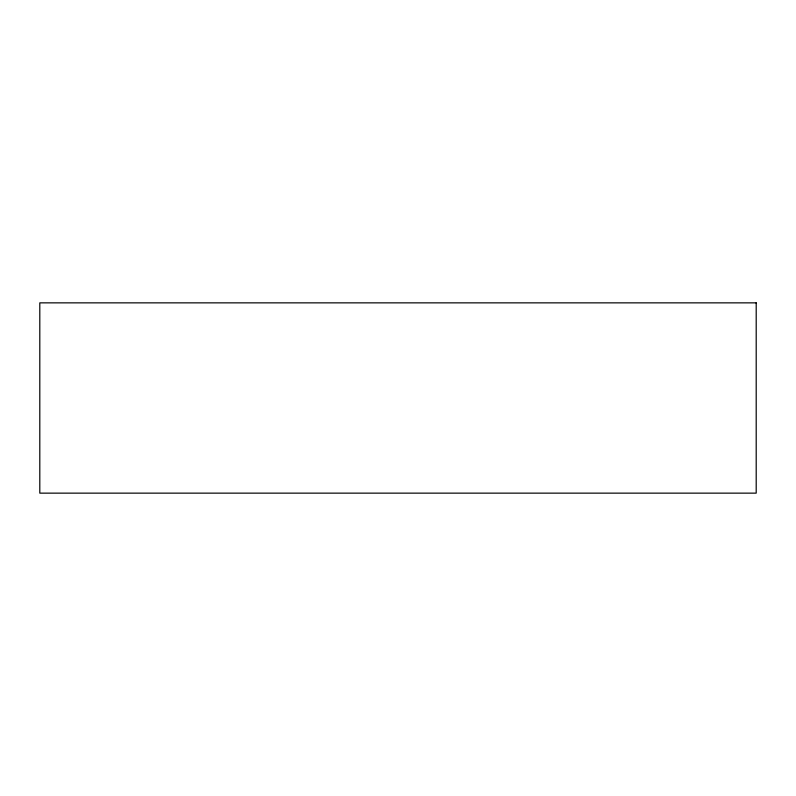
<?xml version="1.0" encoding="UTF-8"?>
<svg xmlns="http://www.w3.org/2000/svg" width="796" height="796" viewBox="0 0 796 796"><rect width="100%" height="100%" fill="white"/><g stroke="black" fill="none" stroke-linecap="round" stroke-linejoin="round"><path stroke-width="1.19" d="M756.2 302.858L39.8 302.858L39.8 493.142L756.2 493.142L756.2 302.858"/></g></svg>
